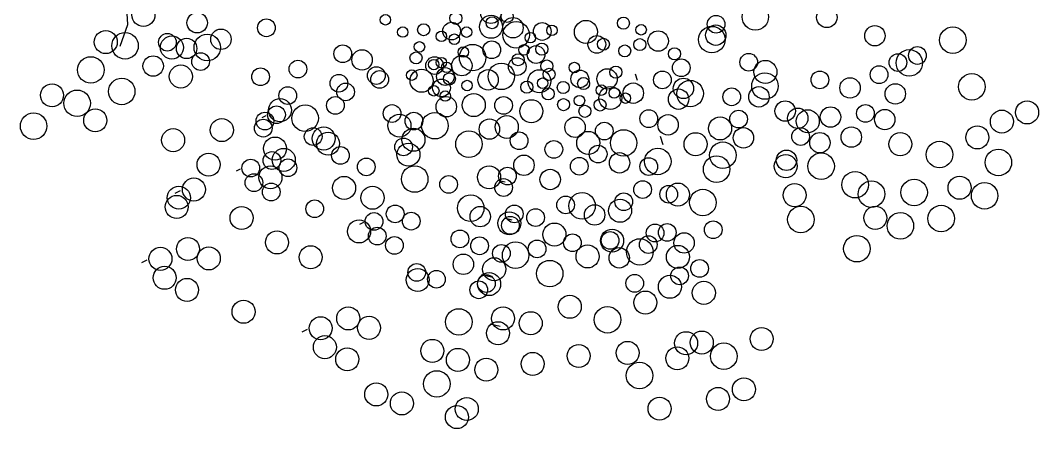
# Model space of a CAD drawing. Header units: millimetres. Extents: x 441156 to 441876, y 4514765 to 4515211.
# Drawn here: x 441407.923 to 441409.286, y 4514832.177 to 4514832.723 of the extents above; entities that cross this region are included whole.
import ezdxf

# ---------------------------------------------------------------- set-up
doc = ezdxf.new("R2010")
doc.units = ezdxf.units.MM
doc.layers.add('01_piscinas', color=254, linetype='Continuous')

msp = doc.modelspace()

# ---------------------------------------------------------------- linework, layer by layer
at = {"layer": '01_piscinas'}
for p, q in [((441408.80643277, 4514832.67580371, 0.00000053), (441408.80569651, 4514832.6743207, 0.00000053)), ((441408.74593907, 4514832.65123698, 0.00000053), (441408.74879463, 4514832.64275041, 0.00000053)), ((441409.04581435, 4514832.63914314, 0.00000053), (441409.04670672, 4514832.63649108, 0.00000053)), ((441408.68478537, 4514832.63604847, 0.00000053), (441408.6840491, 4514832.63456546, 0.00000053)), ((441408.25147978, 4514832.59521357, 0.00000053), (441408.24598226, 4514832.59246266, 0.00000053)), ((441408.7794486, 4514832.56763391, 0.00000053), (441408.78316083, 4514832.55660137, 0.00000053)), ((441409.16928647, 4514832.55191192, 0.00000053), (441409.17044654, 4514832.54846425, 0.00000053)), ((441408.21702126, 4514832.52383402, 0.00000053), (441408.21152375, 4514832.52108311, 0.00000053)), ((441408.57203227, 4514832.50617954, 0.00000053), (441408.56174639, 4514832.50856701, 0.00000053)), ((441408.13665153, 4514832.49480348, 0.00000053), (441408.12950475, 4514832.4912273, 0.00000053)), ((441408.38209949, 4514832.45241217, 0.00000053), (441408.37660197, 4514832.44966126, 0.00000053)), ((441408.58118118, 4514832.45557897, 0.00000053), (441408.5708953, 4514832.45796645, 0.00000053)), ((441408.09185546, 4514832.40201006, 0.00000053), (441408.08470868, 4514832.39843388, 0.00000053)), ((441408.55336976, 4514832.37905924, 0.00000053), (441408.53999812, 4514832.38216296, 0.00000053)), ((441408.56526335, 4514832.3132785, 0.00000053), (441408.55189171, 4514832.31638222, 0.00000053)), ((441408.30645714, 4514832.30916166, 0.00000053), (441408.29931037, 4514832.30558548, 0.00000053))]:
    msp.add_line(p, q, dxfattribs=at)
at = {"layer": '01_piscinas', "elevation": 0.00000053}
msp.add_lwpolyline([(441408.05628516, 4514832.68845059), (441408.06648767, 4514832.71710527), (441408.06648767, 4514832.71710527), (441408.06576871, 4514832.73216326)], dxfattribs=at)
at = {"layer": '01_piscinas'}
for centre, radius in [((441408.08736404, 4514832.73006219, 0.00000053), 0.01541533), ((441408.5527097, 4514832.73224612, 0.00000053), 0.01366082), ((441408.57453923, 4514832.72806935, 0.00000053), 0.00808333), ((441408.90689172, 4514832.72750532, 0.00000053), 0.01775907), ((441409.00261996, 4514832.72678473, 0.00000053), 0.01366082), ((441408.15934475, 4514832.71954734, 0.00000053), 0.01366082), ((441408.25209328, 4514832.71282402, 0.00000053), 0.01185795), ((441408.41138742, 4514832.72352098, 0.00000053), 0.00701654), ((441408.50580972, 4514832.72552104, 0.00000053), 0.00808333), ((441408.55290413, 4514832.71420009, 0.00000053), 0.01541533), ((441408.55425161, 4514832.71961698, 0.00000053), 0.00808333), ((441408.58228282, 4514832.71293742, 0.00000053), 0.01366082), ((441408.58646384, 4514832.70347445, 0.00000053), 0.01775907), ((441408.67998312, 4514832.70730201, 0.00000053), 0.01541533), ((441408.73020734, 4514832.71907799, 0.00000053), 0.00808333), ((441408.85433012, 4514832.71752157, 0.00000053), 0.01185795), ((441408.03690533, 4514832.69375788, 0.00000053), 0.01541533), ((441408.19118987, 4514832.69744205, 0.00000053), 0.01366082), ((441408.43465056, 4514832.70711564, 0.00000053), 0.00701654), ((441408.46266941, 4514832.71027086, 0.00000053), 0.00808333), ((441408.48639116, 4514832.70137131, 0.00000053), 0.00701654), ((441408.50012308, 4514832.7084213, 0.00000053), 0.01185795), ((441408.52008922, 4514832.70703308, 0.00000053), 0.00701654), ((441408.62144029, 4514832.70790826, 0.00000053), 0.01185795), ((441408.63448525, 4514832.70941632, 0.00000053), 0.00701654), ((441408.75392908, 4514832.71017844, 0.00000053), 0.00701654), ((441408.77676231, 4514832.69517212, 0.00000053), 0.01366082), ((441408.8486783, 4514832.69697667, 0.00000053), 0.01775907), ((441408.85389004, 4514832.70299323, 0.00000053), 0.01366082), ((441409.06701831, 4514832.70220211, 0.00000053), 0.01366082), ((441409.17134717, 4514832.69637465, 0.00000053), 0.01775907), ((441408.06271033, 4514832.68880789, 0.00000053), 0.01775907), ((441408.11938633, 4514832.69345326, 0.00000053), 0.01185795), ((441408.12544145, 4514832.68646458, 0.00000053), 0.01541533), ((441408.14520149, 4514832.68520276, 0.00000053), 0.01366082), ((441408.17288964, 4514832.68641991, 0.00000053), 0.01775907), ((441408.457057, 4514832.68732687, 0.00000053), 0.00701654), ((441408.50375338, 4514832.69759096, 0.00000053), 0.00701654), ((441408.55384655, 4514832.68341338, 0.00000053), 0.01185795), ((441408.60561494, 4514832.6996197, 0.00000053), 0.00701654), ((441408.69460256, 4514832.690656, 0.00000053), 0.01185795), ((441408.70338236, 4514832.69079108, 0.00000053), 0.00808333), ((441408.75223171, 4514832.69033307, 0.00000053), 0.00808333), ((441408.35430772, 4514832.67813643, 0.00000053), 0.01185795), ((441408.38012288, 4514832.66988593, 0.00000053), 0.01366082), ((441408.45242772, 4514832.6725036, 0.00000053), 0.00808333), ((441408.51577218, 4514832.68035041, 0.00000053), 0.00701654), ((441408.52825043, 4514832.67294579, 0.00000053), 0.01775907), ((441408.59700224, 4514832.68327767, 0.00000053), 0.00701654), ((441408.61320222, 4514832.67710333, 0.00000053), 0.01185795), ((441408.62087181, 4514832.68433408, 0.00000053), 0.00808333), ((441408.73194409, 4514832.68188071, 0.00000053), 0.00808333), ((441408.79854862, 4514832.67806593, 0.00000053), 0.00808333), ((441409.11313376, 4514832.66584599, 0.00000053), 0.01775907), ((441409.12398229, 4514832.67581264, 0.00000053), 0.01185795), ((441408.01687598, 4514832.65643738, 0.00000053), 0.01775907), ((441408.10042194, 4514832.66171918, 0.00000053), 0.01366082), ((441408.1639279, 4514832.66765525, 0.00000053), 0.01185795), ((441408.2943261, 4514832.6576785, 0.00000053), 0.01185795), ((441408.47732981, 4514832.66221391, 0.00000053), 0.01185795), ((441408.47614947, 4514832.66360405, 0.00000053), 0.00701654), ((441408.48643802, 4514832.66630597, 0.00000053), 0.00701654), ((441408.49351169, 4514832.6598237, 0.00000053), 0.00701654), ((441408.51382842, 4514832.66217956, 0.00000053), 0.01366082), ((441408.58793663, 4514832.66087287, 0.00000053), 0.01185795), ((441408.58918373, 4514832.67007295, 0.00000053), 0.00808333), ((441408.62761068, 4514832.66167955, 0.00000053), 0.00808333), ((441408.6644928, 4514832.65969732, 0.00000053), 0.00701654), ((441408.8076817, 4514832.65933803, 0.00000053), 0.01185795), ((441408.89802984, 4514832.66670932, 0.00000053), 0.01185795), ((441408.92035696, 4514832.65380388, 0.00000053), 0.01541533), ((441409.09793771, 4514832.66636802, 0.00000053), 0.01185795), ((441408.13744908, 4514832.64769707, 0.00000053), 0.01541533), ((441408.24416777, 4514832.64728985, 0.00000053), 0.01185795), ((441408.3992812, 4514832.64897231, 0.00000053), 0.01185795), ((441408.40373944, 4514832.64370798, 0.00000053), 0.01185795), ((441408.44681531, 4514832.64955961, 0.00000053), 0.00701654), ((441408.45988782, 4514832.64197353, 0.00000053), 0.01541533), ((441408.49174227, 4514832.64767286, 0.00000053), 0.01185795), ((441408.54895383, 4514832.64316018, 0.00000053), 0.01366082), ((441408.56669548, 4514832.64784449, 0.00000053), 0.01775907), ((441408.61760018, 4514832.64130658, 0.00000053), 0.01541533), ((441408.6305843, 4514832.65057783, 0.00000053), 0.00808333), ((441408.67180929, 4514832.64444861, 0.00000053), 0.01185795), ((441408.7083079, 4514832.64441425, 0.00000053), 0.01366082), ((441408.72004152, 4514832.65356087, 0.00000053), 0.00808333), ((441408.78241611, 4514832.64310756, 0.00000053), 0.01185795), ((441408.91978486, 4514832.63491703, 0.00000053), 0.01775907), ((441408.9933039, 4514832.64315393, 0.00000053), 0.01185795), ((441409.07267212, 4514832.65013755, 0.00000053), 0.01185795), ((441408.05827464, 4514832.62770051, 0.00000053), 0.01775907), ((441408.34912288, 4514832.63858366, 0.00000053), 0.01185795), ((441408.48656645, 4514832.63239275, 0.00000053), 0.01185795), ((441408.49711323, 4514832.64446163, 0.00000053), 0.00808333), ((441408.52083498, 4514832.63556208, 0.00000053), 0.00701654), ((441408.60078571, 4514832.63339265, 0.00000053), 0.00808333), ((441408.62199827, 4514832.63873556, 0.00000053), 0.00701654), ((441408.64963506, 4514832.63293464, 0.00000053), 0.00808333), ((441408.67690121, 4514832.63831069, 0.00000053), 0.00808333), ((441408.74343332, 4514832.62539488, 0.00000053), 0.01366082), ((441408.81056373, 4514832.6317581, 0.00000053), 0.01366082), ((441408.81951881, 4514832.62474959, 0.00000053), 0.01775907), ((441409.03368933, 4514832.63242487, 0.00000053), 0.01366082), ((441409.19685162, 4514832.63388858, 0.00000053), 0.01775907), ((441407.96493004, 4514832.62251507, 0.00000053), 0.01541533), ((441407.99848975, 4514832.61178942, 0.00000053), 0.01775907), ((441408.28066876, 4514832.62210271, 0.00000053), 0.01185795), ((441408.35818091, 4514832.62701025, 0.00000053), 0.01185795), ((441408.47619633, 4514832.62853871, 0.00000053), 0.00701654), ((441408.49150082, 4514832.62151764, 0.00000053), 0.00701654), ((441408.62934744, 4514832.62448227, 0.00000053), 0.00808333), ((441408.70062296, 4514832.62941114, 0.00000053), 0.00701654), ((441408.71271115, 4514832.61887863, 0.00000053), 0.01541533), ((441408.71798518, 4514832.62563078, 0.00000053), 0.00701654), ((441408.73283409, 4514832.61868526, 0.00000053), 0.00701654), ((441408.80410315, 4514832.61736376, 0.00000053), 0.01366082), ((441408.87523657, 4514832.62050194, 0.00000053), 0.01185795), ((441408.91173517, 4514832.62046758, 0.00000053), 0.01366082), ((441409.09435916, 4514832.62439375, 0.00000053), 0.01366082), ((441408.27032784, 4514832.6026032, 0.00000053), 0.01541533), ((441408.34442287, 4514832.60900362, 0.00000053), 0.01185795), ((441408.49300303, 4514832.60726976, 0.00000053), 0.01366082), ((441408.52972833, 4514832.60946324, 0.00000053), 0.01541533), ((441408.56966525, 4514832.60903499, 0.00000053), 0.01185795), ((441408.6068907, 4514832.60126017, 0.00000053), 0.01541533), ((441408.65007624, 4514832.61002378, 0.00000053), 0.00808333), ((441408.6712888, 4514832.6153667, 0.00000053), 0.00701654), ((441408.69892559, 4514832.60956577, 0.00000053), 0.00808333), ((441408.94686059, 4514832.60144821, 0.00000053), 0.01366082), ((441409.27090479, 4514832.59958227, 0.00000053), 0.01541533), ((441407.94027634, 4514832.58126077, 0.00000053), 0.01775907), ((441408.02283408, 4514832.58897766, 0.00000053), 0.01541533), ((441408.25001824, 4514832.58806338, 0.00000053), 0.01185795), ((441408.26554134, 4514832.59650932, 0.00000053), 0.01185795), ((441408.30388756, 4514832.59187755, 0.00000053), 0.01775907), ((441408.42029614, 4514832.59813623, 0.00000053), 0.01185795), ((441408.44955497, 4514832.58802109, 0.00000053), 0.01185795), ((441408.47770475, 4514832.58185926, 0.00000053), 0.01775907), ((441408.67863797, 4514832.60111341, 0.00000053), 0.00808333), ((441408.76414473, 4514832.59126968, 0.00000053), 0.01185795), ((441408.8844732, 4514832.59068077, 0.00000053), 0.01185795), ((441408.96368077, 4514832.59173504, 0.00000053), 0.01366082), ((441408.9771666, 4514832.58774796, 0.00000053), 0.01541533), ((441409.00753042, 4514832.59341709, 0.00000053), 0.01366082), ((441409.05440074, 4514832.59829967, 0.00000053), 0.01185795), ((441409.08021591, 4514832.59004917, 0.00000053), 0.01366082), ((441409.23704684, 4514832.58730426, 0.00000053), 0.01541533), ((441408.19235174, 4514832.57600789, 0.00000053), 0.01541533), ((441408.24784688, 4514832.57857531, 0.00000053), 0.01185795), ((441408.43025657, 4514832.58190393, 0.00000053), 0.01541533), ((441408.55070086, 4514832.57730091, 0.00000053), 0.01366082), ((441408.57404543, 4514832.58016057, 0.00000053), 0.01541533), ((441408.66544329, 4514832.57965845, 0.00000053), 0.01366082), ((441408.70460075, 4514832.57462929, 0.00000053), 0.01185795), ((441408.7899599, 4514832.58301918, 0.00000053), 0.01366082), ((441408.85971403, 4514832.57816528, 0.00000053), 0.01541533), ((441408.12714592, 4514832.56250265, 0.00000053), 0.01541533), ((441408.31466436, 4514832.56720411, 0.00000053), 0.01185795), ((441408.32879338, 4514832.56468984, 0.00000053), 0.01541533), ((441408.33458909, 4514832.55784621, 0.00000053), 0.01541533), ((441408.44899276, 4514832.56300056, 0.00000053), 0.01541533), ((441408.5233678, 4514832.55713408, 0.00000053), 0.01775907), ((441408.59052499, 4514832.561716, 0.00000053), 0.01185795), ((441408.6830799, 4514832.55880903, 0.00000053), 0.01541533), ((441408.73052808, 4514832.55876437, 0.00000053), 0.01775907), ((441408.82686876, 4514832.55706567, 0.00000053), 0.01541533), ((441408.89090978, 4514832.56555779, 0.00000053), 0.01366082), ((441408.96757201, 4514832.56732301, 0.00000053), 0.01185795), ((441408.99338717, 4514832.55907251, 0.00000053), 0.01366082), ((441409.03543635, 4514832.56656559, 0.00000053), 0.01366082), ((441409.10102288, 4514832.55712595, 0.00000053), 0.01541533), ((441409.20420157, 4514832.56620466, 0.00000053), 0.01541533), ((441408.26358755, 4514832.5511846, 0.00000053), 0.01541533), ((441408.43571837, 4514832.55336085, 0.00000053), 0.01185795), ((441408.4422642, 4514832.54313642, 0.00000053), 0.01541533), ((441408.63700702, 4514832.55013441, 0.00000053), 0.01185795), ((441408.86346066, 4514832.54231137, 0.00000053), 0.01775907), ((441409.15352394, 4514832.54317817, 0.00000053), 0.01775907), ((441408.17459721, 4514832.52975936, 0.00000053), 0.01541533), ((441408.2594433, 4514832.53523997, 0.00000053), 0.01185795), ((441408.27536299, 4514832.53613916, 0.00000053), 0.01541533), ((441408.35116535, 4514832.54201696, 0.00000053), 0.01185795), ((441408.69636268, 4514832.54382436, 0.00000053), 0.01185795), ((441408.72501591, 4514832.53218603, 0.00000053), 0.01366082), ((441408.77619113, 4514832.53403919, 0.00000053), 0.01775907), ((441408.94860762, 4514832.53558893, 0.00000053), 0.01366082), ((441408.99498354, 4514832.52763369, 0.00000053), 0.01775907), ((441409.23239472, 4514832.53273772, 0.00000053), 0.01775907), ((441408.23108283, 4514832.52512976, 0.00000053), 0.01185795), ((441408.28090472, 4514832.52552847, 0.00000053), 0.01185795), ((441408.38583763, 4514832.52675668, 0.00000053), 0.01185795), ((441408.59698888, 4514832.52890058, 0.00000053), 0.01366082), ((441408.67109709, 4514832.52759389, 0.00000053), 0.01185795), ((441408.76417338, 4514832.52715687, 0.00000053), 0.01185795), ((441408.85506191, 4514832.52359873, 0.00000053), 0.01775907), ((441408.94753535, 4514832.52767836, 0.00000053), 0.01541533), ((441408.23539131, 4514832.50562427, 0.00000053), 0.01185795), ((441408.25747754, 4514832.51273054, 0.00000053), 0.01541533), ((441408.45063175, 4514832.51047653, 0.00000053), 0.01775907), ((441408.55029264, 4514832.51277132, 0.00000053), 0.01541533), ((441408.57490273, 4514832.51439389, 0.00000053), 0.01185795), ((441408.6321143, 4514832.50988121, 0.00000053), 0.01366082), ((441409.04064658, 4514832.50290851, 0.00000053), 0.01775907), ((441408.15493156, 4514832.49648795, 0.00000053), 0.01541533), ((441408.25846389, 4514832.49313116, 0.00000053), 0.01185795), ((441408.3561128, 4514832.49860294, 0.00000053), 0.01541533), ((441408.49613668, 4514832.5033628, 0.00000053), 0.01185795), ((441408.56972691, 4514832.49911378, 0.00000053), 0.01185795), ((441408.75593531, 4514832.49635194, 0.00000053), 0.01185795), ((441408.80311597, 4514832.48967643, 0.00000053), 0.01541533), ((441408.95954298, 4514832.48891084, 0.00000053), 0.01541533), ((441409.06251281, 4514832.4902814, 0.00000053), 0.01775907), ((441409.11951736, 4514832.49246806, 0.00000053), 0.01775907), ((441409.18044878, 4514832.49881541, 0.00000053), 0.01541533), ((441409.21400849, 4514832.48808976, 0.00000053), 0.01775907), ((441408.13475152, 4514832.48550824, 0.00000053), 0.01541533), ((441408.39414928, 4514832.48545325, 0.00000053), 0.01541533), ((441408.52563893, 4514832.47151702, 0.00000053), 0.01775907), ((441408.67480408, 4514832.47458182, 0.00000053), 0.01775907), ((441408.73066971, 4514832.48012147, 0.00000053), 0.01185795), ((441408.79090054, 4514832.4901119, 0.00000053), 0.01185795), ((441408.83667568, 4514832.47895078, 0.00000053), 0.01775907), ((441408.13192876, 4514832.47317374, 0.00000053), 0.01541533), ((441408.31670684, 4514832.47063741, 0.00000053), 0.01185795), ((441408.42452152, 4514832.46381812, 0.00000053), 0.01185795), ((441408.58405165, 4514832.46379332, 0.00000053), 0.01185795), ((441408.65282571, 4514832.47575601, 0.00000053), 0.01185795), ((441408.69168692, 4514832.46240879, 0.00000053), 0.01366082), ((441408.72570879, 4514832.46804392, 0.00000053), 0.01541533), ((441409.15579507, 4514832.45756111, 0.00000053), 0.01775907), ((441408.21879148, 4514832.45839118, 0.00000053), 0.01541533), ((441408.39616105, 4514832.45370792, 0.00000053), 0.01185795), ((441408.44598294, 4514832.45410662, 0.00000053), 0.01185795), ((441408.53845515, 4514832.46017227, 0.00000053), 0.01366082), ((441408.5774103, 4514832.45125664, 0.00000053), 0.01541533), ((441408.61256336, 4514832.45886558, 0.00000053), 0.01185795), ((441408.96791053, 4514832.45625096, 0.00000053), 0.01775907), ((441409.06757142, 4514832.45854575, 0.00000053), 0.01541533), ((441409.10113113, 4514832.4478201, 0.00000053), 0.01775907), ((441408.3761617, 4514832.44039494, 0.00000053), 0.01541533), ((441408.57887583, 4514832.44851321, 0.00000053), 0.01185795), ((441408.63783694, 4514832.43620057, 0.00000053), 0.01541533), ((441408.77262917, 4514832.43827401, 0.00000053), 0.01185795), ((441408.78882866, 4514832.43898074, 0.00000053), 0.01185795), ((441408.85047316, 4514832.44263947, 0.00000053), 0.01185795), ((441408.26624277, 4514832.42564789, 0.00000053), 0.01541533), ((441408.40046953, 4514832.43420243, 0.00000053), 0.01185795), ((441408.51119318, 4514832.43038546, 0.00000053), 0.01185795), ((441408.66197463, 4514832.42515545, 0.00000053), 0.01185795), ((441408.7149993, 4514832.42799751, 0.00000053), 0.01541533), ((441408.71239834, 4514832.42828359, 0.00000053), 0.01185795), ((441408.76356306, 4514832.42275027, 0.00000053), 0.01185795), ((441408.81149037, 4514832.42492679, 0.00000053), 0.01366082), ((441409.04291771, 4514832.41729145, 0.00000053), 0.01775907), ((441408.1470041, 4514832.4168378, 0.00000053), 0.01541533), ((441408.31131673, 4514832.40580952, 0.00000053), 0.01541533), ((441408.42354211, 4514832.42170931, 0.00000053), 0.01185795), ((441408.53755144, 4514832.42111586, 0.00000053), 0.01185795), ((441408.56681027, 4514832.41100072, 0.00000053), 0.01185795), ((441408.58581336, 4514832.4085966, 0.00000053), 0.01775907), ((441408.61457038, 4514832.41696029, 0.00000053), 0.01185795), ((441408.68215403, 4514832.4068979, 0.00000053), 0.01541533), ((441408.7522485, 4514832.41286767, 0.00000053), 0.01775907), ((441408.8031532, 4514832.40632977, 0.00000053), 0.01541533), ((441408.11013549, 4514832.40369453, 0.00000053), 0.01541533), ((441408.17490395, 4514832.40421284, 0.00000053), 0.01541533), ((441408.5158197, 4514832.39635091, 0.00000053), 0.01366082), ((441408.72458027, 4514832.40503759, 0.00000053), 0.01366082), ((441408.11573651, 4514832.3783374, 0.00000053), 0.01541533), ((441408.45343231, 4514832.38558348, 0.00000053), 0.01185795), ((441408.55710136, 4514832.38973789, 0.00000053), 0.01541533), ((441408.6314764, 4514832.38387141, 0.00000053), 0.01775907), ((441408.83220179, 4514832.39080159, 0.00000053), 0.01185795), ((441408.45470549, 4514832.37539748, 0.00000053), 0.01541533), ((441408.47979057, 4514832.37631388, 0.00000053), 0.01185795), ((441408.54670035, 4514832.3705153, 0.00000053), 0.01185795), ((441408.5503728, 4514832.36987375, 0.00000053), 0.01541533), ((441408.74529169, 4514832.37091239, 0.00000053), 0.01185795), ((441408.79244371, 4514832.36628336, 0.00000053), 0.01541533), ((441408.80552251, 4514832.38090282, 0.00000053), 0.01185795), ((441408.14573086, 4514832.36209634, 0.00000053), 0.01541533), ((441408.53653112, 4514832.36222571, 0.00000053), 0.01185795), ((441408.83789852, 4514832.3581713, 0.00000053), 0.01541533), ((441408.65840124, 4514832.33950865, 0.00000053), 0.01541533), ((441408.75959844, 4514832.34518375, 0.00000053), 0.01541533), ((441408.2214467, 4514832.33285447, 0.00000053), 0.01541533), ((441408.36160579, 4514832.3239894, 0.00000053), 0.01541533), ((441408.56899495, 4514832.32395716, 0.00000053), 0.01541533), ((441408.70892081, 4514832.32215726, 0.00000053), 0.01775907), ((441408.32473718, 4514832.31084613, 0.00000053), 0.01541533), ((441408.38950563, 4514832.31136444, 0.00000053), 0.01541533), ((441408.50971951, 4514832.31924979, 0.00000053), 0.01775907), ((441408.60606018, 4514832.31755109, 0.00000053), 0.01541533), ((441408.56226639, 4514832.30409302, 0.00000053), 0.01541533), ((441408.91534293, 4514832.29645715, 0.00000053), 0.01541533), ((441408.3303382, 4514832.28548899, 0.00000053), 0.01541533), ((441408.81414573, 4514832.29078206, 0.00000053), 0.01541533), ((441408.83520507, 4514832.2917008, 0.00000053), 0.01541533), ((441408.36033255, 4514832.26924794, 0.00000053), 0.01541533), ((441408.47427895, 4514832.28052694, 0.00000053), 0.01541533), ((441408.67029483, 4514832.27372792, 0.00000053), 0.01541533), ((441408.73584565, 4514832.2777945, 0.00000053), 0.01541533), ((441408.80235979, 4514832.27060119, 0.00000053), 0.01541533), ((441408.8646653, 4514832.27343067, 0.00000053), 0.01775907), ((441408.50854468, 4514832.26847646, 0.00000053), 0.01541533), ((441408.54658116, 4514832.25532677, 0.00000053), 0.01541533), ((441408.60866931, 4514832.26307421, 0.00000053), 0.01541533), ((441408.75168217, 4514832.24757471, 0.00000053), 0.01775907), ((441408.48029342, 4514832.23628202, 0.00000053), 0.01775907), ((441408.89159014, 4514832.22906791, 0.00000053), 0.01541533), ((441408.39918982, 4514832.22228436, 0.00000053), 0.01541533), ((441408.85690708, 4514832.2161995, 0.00000053), 0.01541533), ((441408.43345555, 4514832.21023388, 0.00000053), 0.01541533), ((441408.52043827, 4514832.20269573, 0.00000053), 0.01541533), ((441408.77860701, 4514832.20321195, 0.00000053), 0.01541533), ((441408.50721826, 4514832.19191926, 0.00000053), 0.01541533)]:
    msp.add_circle(centre, radius, dxfattribs=at)

doc.saveas('drawing.dxf')
